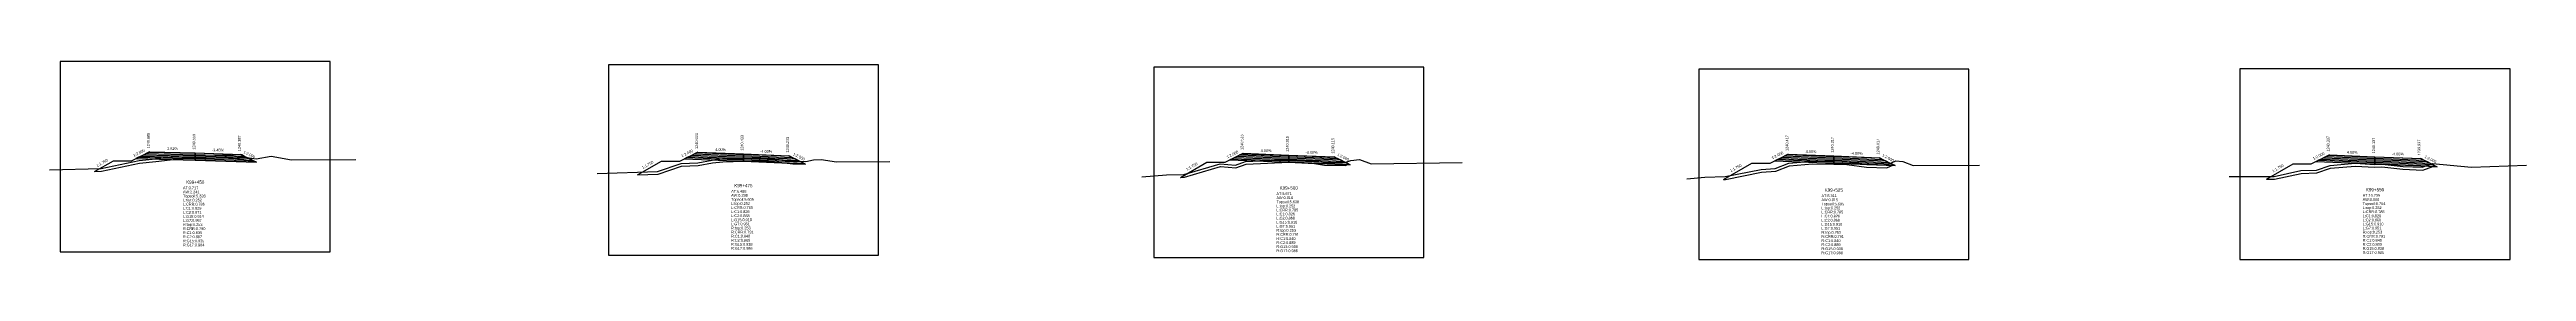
# Model space of a CAD drawing. Extents: x -7 to 78429, y 1189 to 1262.
# Drawn here: x 33390.8 to 33663.1, y 1228.8 to 1250.7 of the extents above; entities that cross this region are included whole.
import ezdxf
from ezdxf.enums import TextEntityAlignment as Align

# ---------------------------------------------------------------- set-up
doc = ezdxf.new("R2010")
doc.units = 0

msp = doc.modelspace()

# ---------------------------------------------------------------- linework, layer by layer
at = {"layer": 'A4_BORDER', "color": 7}
for points in [[(33391.927, 1229.651), (33421.627, 1229.651), (33421.627, 1250.651), (33391.927, 1250.651), (33391.927, 1229.651)], [(33452.197, 1229.273), (33481.897, 1229.273), (33481.897, 1250.273), (33452.197, 1250.273), (33452.197, 1229.273)], [(33512.155, 1229.008), (33541.855, 1229.008), (33541.855, 1250.008), (33512.155, 1250.008), (33512.155, 1229.008)], [(33572.08, 1228.781), (33601.78, 1228.781), (33601.78, 1249.781), (33572.08, 1249.781), (33572.08, 1228.781)], [(33631.586, 1228.812), (33661.286, 1228.812), (33661.286, 1249.812), (33631.586, 1249.812), (33631.586, 1228.812)]]:
    msp.add_lwpolyline(points, dxfattribs=at)
at = {"layer": 'CLEAR_GROUND', "color": 8}
for points in [[(33395.704, 1238.501), (33396.483, 1238.522), (33400.662, 1239.428), (33402.455, 1239.602), (33404.984, 1239.916), (33406.782, 1240.028), (33410.697, 1239.993), (33412.393, 1239.754), (33413.308, 1239.621)], [(33455.404, 1238.123), (33457.66, 1238.202), (33460.254, 1239.088), (33462.082, 1239.173), (33463.652, 1239.468), (33464.782, 1239.587), (33467.062, 1239.646), (33469.033, 1239.662), (33470.946, 1239.534), (33472.482, 1239.332), (33473.886, 1239.314)], [(33515.104, 1237.858), (33515.531, 1237.861), (33519.495, 1239.059), (33521.174, 1238.912), (33522.325, 1239.297), (33527.022, 1239.527), (33529.852, 1239.369), (33530.942, 1239.194), (33533.219, 1239.178), (33533.602, 1239.316)], [(33574.804, 1237.631), (33575.024, 1237.637), (33578.986, 1238.432), (33580.562, 1238.525), (33582.071, 1239.119), (33584.586, 1239.343), (33586.928, 1239.307), (33588.374, 1239.258), (33590.523, 1238.993), (33592.766, 1238.905), (33593.487, 1239.238)], [(33634.504, 1237.662), (33635.385, 1237.663), (33638.305, 1238.298), (33640.057, 1238.357), (33641.559, 1238.859), (33644.258, 1239.105), (33646.418, 1238.99), (33647.199, 1239.018), (33649.513, 1238.747), (33651.684, 1238.668), (33652.787, 1239.065), (33653.262, 1239.024)]]:
    msp.add_lwpolyline(points, dxfattribs=at)
at = {"layer": 'DESIGN_ROAD_TRIMMED', "color": 1}
for points in [[(33395.704, 1238.501), (33397.777, 1239.685), (33399.777, 1239.685), (33401.777, 1240.685), (33401.777, 1240.685), (33401.681, 1240.638), (33401.681, 1240.638), (33401.396, 1240.495), (33401.396, 1240.495), (33401.11, 1240.352), (33401.11, 1240.352), (33400.825, 1240.209), (33400.825, 1240.209), (33400.539, 1240.066), (33400.539, 1240.066), (33400.254, 1239.924), (33406.777, 1239.759), (33406.777, 1239.909), (33406.777, 1239.909), (33406.777, 1240.059), (33406.777, 1240.059), (33406.777, 1240.209), (33406.777, 1240.209), (33406.777, 1240.359), (33406.777, 1240.359), (33406.777, 1240.509), (33406.777, 1240.509), (33406.777, 1240.559), (33406.777, 1240.559), (33406.777, 1240.559), (33406.777, 1240.559), (33406.777, 1240.559), (33406.777, 1240.509), (33406.777, 1240.509), (33406.777, 1240.359), (33406.777, 1240.359), (33406.777, 1240.209), (33406.777, 1240.209), (33406.777, 1240.059), (33406.777, 1240.059), (33406.777, 1239.909), (33406.777, 1239.909), (33406.777, 1239.759), (33413.495, 1239.527), (33413.173, 1239.689), (33413.173, 1239.689), (33412.851, 1239.85), (33412.851, 1239.85), (33412.528, 1240.011), (33412.528, 1240.011), (33412.206, 1240.172), (33412.206, 1240.172), (33411.884, 1240.333), (33411.884, 1240.333), (33411.777, 1240.387), (33411.777, 1240.387), (33413.308, 1239.621)], [(33455.404, 1238.123), (33458.047, 1239.633), (33460.047, 1239.633), (33462.047, 1240.633), (33462.047, 1240.633), (33461.954, 1240.587), (33461.954, 1240.587), (33461.677, 1240.448), (33461.677, 1240.448), (33461.399, 1240.309), (33461.399, 1240.309), (33461.121, 1240.17), (33461.121, 1240.17), (33460.843, 1240.031), (33460.843, 1240.031), (33460.565, 1239.892), (33467.047, 1239.633), (33467.047, 1239.783), (33467.047, 1239.783), (33467.047, 1239.933), (33467.047, 1239.933), (33467.047, 1240.083), (33467.047, 1240.083), (33467.047, 1240.233), (33467.047, 1240.233), (33467.047, 1240.383), (33467.047, 1240.383), (33467.047, 1240.433), (33467.047, 1240.433), (33467.047, 1240.433), (33467.047, 1240.433), (33467.047, 1240.433), (33467.047, 1240.383), (33467.047, 1240.383), (33467.047, 1240.233), (33467.047, 1240.233), (33467.047, 1240.083), (33467.047, 1240.083), (33467.047, 1239.933), (33467.047, 1239.933), (33467.047, 1239.783), (33467.047, 1239.783), (33467.047, 1239.633), (33473.786, 1239.363), (33473.46, 1239.526), (33473.46, 1239.526), (33473.134, 1239.69), (33473.134, 1239.69), (33472.808, 1239.853), (33472.808, 1239.853), (33472.482, 1240.016), (33472.482, 1240.016), (33472.156, 1240.179), (33472.156, 1240.179), (33472.047, 1240.233), (33472.047, 1240.233), (33473.886, 1239.314)], [(33515.104, 1237.858), (33518.005, 1239.515), (33520.005, 1239.515), (33522.005, 1240.515), (33522.005, 1240.515), (33521.913, 1240.469), (33521.913, 1240.469), (33521.635, 1240.33), (33521.635, 1240.33), (33521.357, 1240.191), (33521.357, 1240.191), (33521.079, 1240.052), (33521.079, 1240.052), (33520.801, 1239.913), (33520.801, 1239.913), (33520.524, 1239.774), (33527.005, 1239.515), (33527.005, 1239.665), (33527.005, 1239.665), (33527.005, 1239.815), (33527.005, 1239.815), (33527.005, 1239.965), (33527.005, 1239.965), (33527.005, 1240.115), (33527.005, 1240.115), (33527.005, 1240.265), (33527.005, 1240.265), (33527.005, 1240.315), (33527.005, 1240.315), (33527.005, 1240.315), (33527.005, 1240.315), (33527.005, 1240.315), (33527.005, 1240.265), (33527.005, 1240.265), (33527.005, 1240.115), (33527.005, 1240.115), (33527.005, 1239.965), (33527.005, 1239.965), (33527.005, 1239.815), (33527.005, 1239.815), (33527.005, 1239.665), (33527.005, 1239.665), (33527.005, 1239.515), (33533.744, 1239.245), (33533.418, 1239.408), (33533.418, 1239.408), (33533.092, 1239.572), (33533.092, 1239.572), (33532.766, 1239.735), (33532.766, 1239.735), (33532.44, 1239.898), (33532.44, 1239.898), (33532.114, 1240.061), (33532.114, 1240.061), (33532.005, 1240.115), (33532.005, 1240.115), (33533.602, 1239.316)], [(33574.804, 1237.631), (33577.93, 1239.417), (33579.93, 1239.417), (33581.93, 1240.417), (33581.93, 1240.417), (33581.837, 1240.371), (33581.837, 1240.371), (33581.559, 1240.232), (33581.559, 1240.232), (33581.281, 1240.093), (33581.281, 1240.093), (33581.004, 1239.954), (33581.004, 1239.954), (33580.726, 1239.815), (33580.726, 1239.815), (33580.448, 1239.676), (33586.93, 1239.417), (33586.93, 1239.567), (33586.93, 1239.567), (33586.93, 1239.717), (33586.93, 1239.717), (33586.93, 1239.867), (33586.93, 1239.867), (33586.93, 1240.017), (33586.93, 1240.017), (33586.93, 1240.167), (33586.93, 1240.167), (33586.93, 1240.217), (33586.93, 1240.217), (33586.93, 1240.217), (33586.93, 1240.217), (33586.93, 1240.217), (33586.93, 1240.167), (33586.93, 1240.167), (33586.93, 1240.017), (33586.93, 1240.017), (33586.93, 1239.867), (33586.93, 1239.867), (33586.93, 1239.717), (33586.93, 1239.717), (33586.93, 1239.567), (33586.93, 1239.567), (33586.93, 1239.417), (33593.669, 1239.147), (33593.343, 1239.31), (33593.343, 1239.31), (33593.017, 1239.474), (33593.017, 1239.474), (33592.69, 1239.637), (33592.69, 1239.637), (33592.364, 1239.8), (33592.364, 1239.8), (33592.038, 1239.963), (33592.038, 1239.963), (33591.93, 1240.017), (33591.93, 1240.017), (33593.487, 1239.238)], [(33634.504, 1237.662), (33637.436, 1239.337), (33639.436, 1239.337), (33641.436, 1240.337), (33641.436, 1240.337), (33641.343, 1240.291), (33641.343, 1240.291), (33641.066, 1240.152), (33641.066, 1240.152), (33640.788, 1240.013), (33640.788, 1240.013), (33640.51, 1239.874), (33640.51, 1239.874), (33640.232, 1239.735), (33640.232, 1239.735), (33639.954, 1239.596), (33646.436, 1239.337), (33646.436, 1239.487), (33646.436, 1239.487), (33646.436, 1239.637), (33646.436, 1239.637), (33646.436, 1239.787), (33646.436, 1239.787), (33646.436, 1239.937), (33646.436, 1239.937), (33646.436, 1240.087), (33646.436, 1240.087), (33646.436, 1240.137), (33646.436, 1240.137), (33646.436, 1240.137), (33646.436, 1240.137), (33646.436, 1240.137), (33646.436, 1240.087), (33646.436, 1240.087), (33646.436, 1239.937), (33646.436, 1239.937), (33646.436, 1239.787), (33646.436, 1239.787), (33646.436, 1239.637), (33646.436, 1239.637), (33646.436, 1239.487), (33646.436, 1239.487), (33646.436, 1239.337), (33653.175, 1239.067), (33652.849, 1239.23), (33652.849, 1239.23), (33652.523, 1239.394), (33652.523, 1239.394), (33652.197, 1239.557), (33652.197, 1239.557), (33651.871, 1239.72), (33651.871, 1239.72), (33651.545, 1239.883), (33651.545, 1239.883), (33651.436, 1239.937), (33651.436, 1239.937), (33653.262, 1239.024)]]:
    msp.add_lwpolyline(points, dxfattribs=at)
at = {"layer": 'FINISHED_ROAD', "color": 2}
for points in [[(33397.777, 1239.685), (33399.777, 1239.685), (33401.777, 1240.685), (33401.777, 1240.685), (33406.777, 1240.559), (33411.777, 1240.387), (33411.777, 1240.387)], [(33458.047, 1239.633), (33460.047, 1239.633), (33462.047, 1240.633), (33462.047, 1240.633), (33467.047, 1240.433), (33472.047, 1240.233), (33472.047, 1240.233)], [(33518.005, 1239.515), (33520.005, 1239.515), (33522.005, 1240.515), (33522.005, 1240.515), (33527.005, 1240.315), (33532.005, 1240.115), (33532.005, 1240.115)], [(33577.93, 1239.417), (33579.93, 1239.417), (33581.93, 1240.417), (33581.93, 1240.417), (33586.93, 1240.217), (33591.93, 1240.017), (33591.93, 1240.017)], [(33637.436, 1239.337), (33639.436, 1239.337), (33641.436, 1240.337), (33641.436, 1240.337), (33646.436, 1240.137), (33651.436, 1239.937), (33651.436, 1239.937)]]:
    msp.add_lwpolyline(points, dxfattribs=at)
at = {"layer": 'LAYER_0', "color": 4}
for points in [[(33401.777, 1240.685), (33401.681, 1240.638), (33406.777, 1240.509), (33406.777, 1240.559)], [(33462.047, 1240.633), (33461.954, 1240.587), (33467.047, 1240.383), (33467.047, 1240.433)], [(33522.005, 1240.515), (33521.913, 1240.469), (33527.005, 1240.265), (33527.005, 1240.315)], [(33581.93, 1240.417), (33581.837, 1240.371), (33586.93, 1240.167), (33586.93, 1240.217)], [(33641.436, 1240.337), (33641.343, 1240.291), (33646.436, 1240.087), (33646.436, 1240.137)]]:
    msp.add_lwpolyline(points, dxfattribs=at)
at = {"layer": 'LAYER_1', "color": 4}
for points in [[(33401.681, 1240.638), (33401.396, 1240.495), (33406.777, 1240.359), (33406.777, 1240.509)], [(33461.954, 1240.587), (33461.677, 1240.448), (33467.047, 1240.233), (33467.047, 1240.383)], [(33521.913, 1240.469), (33521.635, 1240.33), (33527.005, 1240.115), (33527.005, 1240.265)], [(33581.837, 1240.371), (33581.559, 1240.232), (33586.93, 1240.017), (33586.93, 1240.167)], [(33641.343, 1240.291), (33641.066, 1240.152), (33646.436, 1239.937), (33646.436, 1240.087)]]:
    msp.add_lwpolyline(points, dxfattribs=at)
at = {"layer": 'LAYER_10', "color": 6}
for points in [[(33412.851, 1239.85), (33413.173, 1239.689), (33406.777, 1239.909), (33406.777, 1240.059)], [(33473.134, 1239.69), (33473.46, 1239.526), (33467.047, 1239.783), (33467.047, 1239.933)], [(33533.092, 1239.572), (33533.418, 1239.408), (33527.005, 1239.665), (33527.005, 1239.815)], [(33593.017, 1239.474), (33593.343, 1239.31), (33586.93, 1239.567), (33586.93, 1239.717)], [(33652.523, 1239.394), (33652.849, 1239.23), (33646.436, 1239.487), (33646.436, 1239.637)]]:
    msp.add_lwpolyline(points, dxfattribs=at)
at = {"layer": 'LAYER_11', "color": 6}
for points in [[(33413.173, 1239.689), (33413.495, 1239.527), (33406.777, 1239.759), (33406.777, 1239.909)], [(33473.46, 1239.526), (33473.786, 1239.363), (33467.047, 1239.633), (33467.047, 1239.783)], [(33533.418, 1239.408), (33533.744, 1239.245), (33527.005, 1239.515), (33527.005, 1239.665)], [(33593.343, 1239.31), (33593.669, 1239.147), (33586.93, 1239.417), (33586.93, 1239.567)], [(33652.849, 1239.23), (33653.175, 1239.067), (33646.436, 1239.337), (33646.436, 1239.487)]]:
    msp.add_lwpolyline(points, dxfattribs=at)
at = {"layer": 'LAYER_2', "color": 4}
for points in [[(33401.396, 1240.495), (33401.11, 1240.352), (33406.777, 1240.209), (33406.777, 1240.359)], [(33461.677, 1240.448), (33461.399, 1240.309), (33467.047, 1240.083), (33467.047, 1240.233)], [(33521.635, 1240.33), (33521.357, 1240.191), (33527.005, 1239.965), (33527.005, 1240.115)], [(33581.559, 1240.232), (33581.281, 1240.093), (33586.93, 1239.867), (33586.93, 1240.017)], [(33641.066, 1240.152), (33640.788, 1240.013), (33646.436, 1239.787), (33646.436, 1239.937)]]:
    msp.add_lwpolyline(points, dxfattribs=at)
at = {"layer": 'LAYER_3', "color": 4}
for points in [[(33401.11, 1240.352), (33400.825, 1240.209), (33406.777, 1240.059), (33406.777, 1240.209)], [(33461.399, 1240.309), (33461.121, 1240.17), (33467.047, 1239.933), (33467.047, 1240.083)], [(33521.357, 1240.191), (33521.079, 1240.052), (33527.005, 1239.815), (33527.005, 1239.965)], [(33581.281, 1240.093), (33581.004, 1239.954), (33586.93, 1239.717), (33586.93, 1239.867)], [(33640.788, 1240.013), (33640.51, 1239.874), (33646.436, 1239.637), (33646.436, 1239.787)]]:
    msp.add_lwpolyline(points, dxfattribs=at)
at = {"layer": 'LAYER_4', "color": 4}
for points in [[(33400.825, 1240.209), (33400.539, 1240.066), (33406.777, 1239.909), (33406.777, 1240.059)], [(33461.121, 1240.17), (33460.843, 1240.031), (33467.047, 1239.783), (33467.047, 1239.933)], [(33521.079, 1240.052), (33520.801, 1239.913), (33527.005, 1239.665), (33527.005, 1239.815)], [(33581.004, 1239.954), (33580.726, 1239.815), (33586.93, 1239.567), (33586.93, 1239.717)], [(33640.51, 1239.874), (33640.232, 1239.735), (33646.436, 1239.487), (33646.436, 1239.637)]]:
    msp.add_lwpolyline(points, dxfattribs=at)
at = {"layer": 'LAYER_5', "color": 4}
for points in [[(33400.539, 1240.066), (33400.254, 1239.924), (33406.777, 1239.759), (33406.777, 1239.909)], [(33460.843, 1240.031), (33460.565, 1239.892), (33467.047, 1239.633), (33467.047, 1239.783)], [(33520.801, 1239.913), (33520.524, 1239.774), (33527.005, 1239.515), (33527.005, 1239.665)], [(33580.726, 1239.815), (33580.448, 1239.676), (33586.93, 1239.417), (33586.93, 1239.567)], [(33640.232, 1239.735), (33639.954, 1239.596), (33646.436, 1239.337), (33646.436, 1239.487)]]:
    msp.add_lwpolyline(points, dxfattribs=at)
at = {"layer": 'LAYER_6', "color": 6}
for points in [[(33411.777, 1240.387), (33411.884, 1240.333), (33406.777, 1240.509), (33406.777, 1240.559)], [(33472.047, 1240.233), (33472.156, 1240.179), (33467.047, 1240.383), (33467.047, 1240.433)], [(33532.005, 1240.115), (33532.114, 1240.061), (33527.005, 1240.265), (33527.005, 1240.315)], [(33591.93, 1240.017), (33592.038, 1239.963), (33586.93, 1240.167), (33586.93, 1240.217)], [(33651.436, 1239.937), (33651.545, 1239.883), (33646.436, 1240.087), (33646.436, 1240.137)]]:
    msp.add_lwpolyline(points, dxfattribs=at)
at = {"layer": 'LAYER_7', "color": 6}
for points in [[(33411.884, 1240.333), (33412.206, 1240.172), (33406.777, 1240.359), (33406.777, 1240.509)], [(33472.156, 1240.179), (33472.482, 1240.016), (33467.047, 1240.233), (33467.047, 1240.383)], [(33532.114, 1240.061), (33532.44, 1239.898), (33527.005, 1240.115), (33527.005, 1240.265)], [(33592.038, 1239.963), (33592.364, 1239.8), (33586.93, 1240.017), (33586.93, 1240.167)], [(33651.545, 1239.883), (33651.871, 1239.72), (33646.436, 1239.937), (33646.436, 1240.087)]]:
    msp.add_lwpolyline(points, dxfattribs=at)
at = {"layer": 'LAYER_8', "color": 6}
for points in [[(33412.206, 1240.172), (33412.528, 1240.011), (33406.777, 1240.209), (33406.777, 1240.359)], [(33472.482, 1240.016), (33472.808, 1239.853), (33467.047, 1240.083), (33467.047, 1240.233)], [(33532.44, 1239.898), (33532.766, 1239.735), (33527.005, 1239.965), (33527.005, 1240.115)], [(33592.364, 1239.8), (33592.69, 1239.637), (33586.93, 1239.867), (33586.93, 1240.017)], [(33651.871, 1239.72), (33652.197, 1239.557), (33646.436, 1239.787), (33646.436, 1239.937)]]:
    msp.add_lwpolyline(points, dxfattribs=at)
at = {"layer": 'LAYER_9', "color": 6}
for points in [[(33412.528, 1240.011), (33412.851, 1239.85), (33406.777, 1240.059), (33406.777, 1240.209)], [(33472.808, 1239.853), (33473.134, 1239.69), (33467.047, 1239.933), (33467.047, 1240.083)], [(33532.766, 1239.735), (33533.092, 1239.572), (33527.005, 1239.815), (33527.005, 1239.965)], [(33592.69, 1239.637), (33593.017, 1239.474), (33586.93, 1239.717), (33586.93, 1239.867)], [(33652.197, 1239.557), (33652.523, 1239.394), (33646.436, 1239.637), (33646.436, 1239.787)]]:
    msp.add_lwpolyline(points, dxfattribs=at)
at = {"layer": 'NATURAL_GROUND', "color": 3}
for points in [[(33390.757, 1238.669), (33396.447, 1238.821), (33400.616, 1239.725), (33402.422, 1239.9), (33404.957, 1240.215), (33406.774, 1240.328), (33410.72, 1240.293), (33412.436, 1240.051), (33413.471, 1239.9), (33415.137, 1240.181), (33417.362, 1239.807), (33424.416, 1239.842)], [(33450.984, 1238.269), (33457.605, 1238.5), (33460.197, 1239.386), (33462.047, 1239.472), (33463.609, 1239.765), (33464.762, 1239.886), (33467.057, 1239.946), (33469.042, 1239.963), (33470.976, 1239.833), (33472.504, 1239.632), (33473.899, 1239.613), (33474.739, 1239.807), (33475.583, 1239.814), (33477.27, 1239.583), (33483.144, 1239.603)], [(33510.861, 1237.912), (33513.563, 1238.145), (33515.485, 1238.161), (33519.463, 1239.363), (33521.138, 1239.216), (33522.269, 1239.595), (33527.023, 1239.828), (33529.884, 1239.668), (33530.967, 1239.494), (33533.167, 1239.478), (33533.816, 1239.713), (33534.8, 1239.824), (33536.076, 1239.36), (33546.068, 1239.495)], [(33570.775, 1237.706), (33572.766, 1237.88), (33574.991, 1237.936), (33578.948, 1238.731), (33580.497, 1238.822), (33582.002, 1239.414), (33584.575, 1239.644), (33586.936, 1239.607), (33588.398, 1239.558), (33590.548, 1239.292), (33592.706, 1239.208), (33593.758, 1239.693), (33594.537, 1239.59), (33595.644, 1239.15), (33602.965, 1239.187)], [(33630.419, 1237.957), (33635.353, 1237.963), (33638.268, 1238.597), (33640.003, 1238.656), (33641.497, 1239.155), (33644.252, 1239.406), (33646.421, 1239.291), (33647.211, 1239.319), (33649.536, 1239.046), (33651.637, 1238.97), (33652.748, 1239.37), (33657.053, 1238.992), (33663.09, 1239.199)]]:
    msp.add_lwpolyline(points, dxfattribs=at)
at = {"layer": 'STRUCTURE_LEFT', "color": 4}
for points in [[(33401.777, 1240.685), (33401.681, 1240.638), (33401.681, 1240.638), (33401.396, 1240.495), (33401.396, 1240.495), (33401.11, 1240.352), (33401.11, 1240.352), (33400.825, 1240.209), (33400.825, 1240.209), (33400.539, 1240.066), (33400.539, 1240.066), (33400.254, 1239.924), (33406.777, 1239.759), (33406.777, 1239.909), (33406.777, 1239.909), (33406.777, 1240.059), (33406.777, 1240.059), (33406.777, 1240.209), (33406.777, 1240.209), (33406.777, 1240.359), (33406.777, 1240.359), (33406.777, 1240.509), (33406.777, 1240.509), (33406.777, 1240.559), (33406.777, 1240.559)], [(33462.047, 1240.633), (33461.954, 1240.587), (33461.954, 1240.587), (33461.677, 1240.448), (33461.677, 1240.448), (33461.399, 1240.309), (33461.399, 1240.309), (33461.121, 1240.17), (33461.121, 1240.17), (33460.843, 1240.031), (33460.843, 1240.031), (33460.565, 1239.892), (33467.047, 1239.633), (33467.047, 1239.783), (33467.047, 1239.783), (33467.047, 1239.933), (33467.047, 1239.933), (33467.047, 1240.083), (33467.047, 1240.083), (33467.047, 1240.233), (33467.047, 1240.233), (33467.047, 1240.383), (33467.047, 1240.383), (33467.047, 1240.433), (33467.047, 1240.433)], [(33522.005, 1240.515), (33521.913, 1240.469), (33521.913, 1240.469), (33521.635, 1240.33), (33521.635, 1240.33), (33521.357, 1240.191), (33521.357, 1240.191), (33521.079, 1240.052), (33521.079, 1240.052), (33520.801, 1239.913), (33520.801, 1239.913), (33520.524, 1239.774), (33527.005, 1239.515), (33527.005, 1239.665), (33527.005, 1239.665), (33527.005, 1239.815), (33527.005, 1239.815), (33527.005, 1239.965), (33527.005, 1239.965), (33527.005, 1240.115), (33527.005, 1240.115), (33527.005, 1240.265), (33527.005, 1240.265), (33527.005, 1240.315), (33527.005, 1240.315)], [(33581.93, 1240.417), (33581.837, 1240.371), (33581.837, 1240.371), (33581.559, 1240.232), (33581.559, 1240.232), (33581.281, 1240.093), (33581.281, 1240.093), (33581.004, 1239.954), (33581.004, 1239.954), (33580.726, 1239.815), (33580.726, 1239.815), (33580.448, 1239.676), (33586.93, 1239.417), (33586.93, 1239.567), (33586.93, 1239.567), (33586.93, 1239.717), (33586.93, 1239.717), (33586.93, 1239.867), (33586.93, 1239.867), (33586.93, 1240.017), (33586.93, 1240.017), (33586.93, 1240.167), (33586.93, 1240.167), (33586.93, 1240.217), (33586.93, 1240.217)], [(33641.436, 1240.337), (33641.343, 1240.291), (33641.343, 1240.291), (33641.066, 1240.152), (33641.066, 1240.152), (33640.788, 1240.013), (33640.788, 1240.013), (33640.51, 1239.874), (33640.51, 1239.874), (33640.232, 1239.735), (33640.232, 1239.735), (33639.954, 1239.596), (33646.436, 1239.337), (33646.436, 1239.487), (33646.436, 1239.487), (33646.436, 1239.637), (33646.436, 1239.637), (33646.436, 1239.787), (33646.436, 1239.787), (33646.436, 1239.937), (33646.436, 1239.937), (33646.436, 1240.087), (33646.436, 1240.087), (33646.436, 1240.137), (33646.436, 1240.137)]]:
    msp.add_lwpolyline(points, dxfattribs=at)
at = {"layer": 'STRUCTURE_RIGHT', "color": 6}
for points in [[(33406.777, 1240.559), (33406.777, 1240.559), (33406.777, 1240.509), (33406.777, 1240.509), (33406.777, 1240.359), (33406.777, 1240.359), (33406.777, 1240.209), (33406.777, 1240.209), (33406.777, 1240.059), (33406.777, 1240.059), (33406.777, 1239.909), (33406.777, 1239.909), (33406.777, 1239.759), (33413.495, 1239.527), (33413.173, 1239.689), (33413.173, 1239.689), (33412.851, 1239.85), (33412.851, 1239.85), (33412.528, 1240.011), (33412.528, 1240.011), (33412.206, 1240.172), (33412.206, 1240.172), (33411.884, 1240.333), (33411.884, 1240.333), (33411.777, 1240.387)], [(33467.047, 1240.433), (33467.047, 1240.433), (33467.047, 1240.383), (33467.047, 1240.383), (33467.047, 1240.233), (33467.047, 1240.233), (33467.047, 1240.083), (33467.047, 1240.083), (33467.047, 1239.933), (33467.047, 1239.933), (33467.047, 1239.783), (33467.047, 1239.783), (33467.047, 1239.633), (33473.786, 1239.363), (33473.46, 1239.526), (33473.46, 1239.526), (33473.134, 1239.69), (33473.134, 1239.69), (33472.808, 1239.853), (33472.808, 1239.853), (33472.482, 1240.016), (33472.482, 1240.016), (33472.156, 1240.179), (33472.156, 1240.179), (33472.047, 1240.233)], [(33527.005, 1240.315), (33527.005, 1240.315), (33527.005, 1240.265), (33527.005, 1240.265), (33527.005, 1240.115), (33527.005, 1240.115), (33527.005, 1239.965), (33527.005, 1239.965), (33527.005, 1239.815), (33527.005, 1239.815), (33527.005, 1239.665), (33527.005, 1239.665), (33527.005, 1239.515), (33533.744, 1239.245), (33533.418, 1239.408), (33533.418, 1239.408), (33533.092, 1239.572), (33533.092, 1239.572), (33532.766, 1239.735), (33532.766, 1239.735), (33532.44, 1239.898), (33532.44, 1239.898), (33532.114, 1240.061), (33532.114, 1240.061), (33532.005, 1240.115)], [(33586.93, 1240.217), (33586.93, 1240.217), (33586.93, 1240.167), (33586.93, 1240.167), (33586.93, 1240.017), (33586.93, 1240.017), (33586.93, 1239.867), (33586.93, 1239.867), (33586.93, 1239.717), (33586.93, 1239.717), (33586.93, 1239.567), (33586.93, 1239.567), (33586.93, 1239.417), (33593.669, 1239.147), (33593.343, 1239.31), (33593.343, 1239.31), (33593.017, 1239.474), (33593.017, 1239.474), (33592.69, 1239.637), (33592.69, 1239.637), (33592.364, 1239.8), (33592.364, 1239.8), (33592.038, 1239.963), (33592.038, 1239.963), (33591.93, 1240.017)], [(33646.436, 1240.137), (33646.436, 1240.137), (33646.436, 1240.087), (33646.436, 1240.087), (33646.436, 1239.937), (33646.436, 1239.937), (33646.436, 1239.787), (33646.436, 1239.787), (33646.436, 1239.637), (33646.436, 1239.637), (33646.436, 1239.487), (33646.436, 1239.487), (33646.436, 1239.337), (33653.175, 1239.067), (33652.849, 1239.23), (33652.849, 1239.23), (33652.523, 1239.394), (33652.523, 1239.394), (33652.197, 1239.557), (33652.197, 1239.557), (33651.871, 1239.72), (33651.871, 1239.72), (33651.545, 1239.883), (33651.545, 1239.883), (33651.436, 1239.937)]]:
    msp.add_lwpolyline(points, dxfattribs=at)

# ---------------------------------------------------------------- texts
at = {"layer": 'INFO_TEXT'}
for s, p in [('AT:3.717', (33405.427, 1236.551)), ('AW:2.241', (33405.427, 1236.101)), ('AT:6.488', (33465.697, 1236.173)), ('Topsoil:5.328', (33405.427, 1235.651)), ('L:top:0.252', (33405.427, 1235.201)), ('L:CRR:0.786', (33405.427, 1234.751)), ('L:C1:0.829', (33405.427, 1234.301)), ('L:C2:0.871', (33405.427, 1233.851)), ('L:G15:0.914', (33405.427, 1233.401)), ('AW:0.298', (33465.697, 1235.723)), ('Topsoil:5.605', (33465.697, 1235.273)), ('L:top:0.252', (33465.697, 1234.823)), ('L:CRR:0.785', (33465.697, 1234.373)), ('L:C1:0.826', (33465.697, 1233.923)), ('L:C2:0.868', (33465.697, 1233.473)), ('AT:5.671', (33525.655, 1235.908)), ('AW:0.016', (33525.655, 1235.458)), ('Topsoil:5.638', (33525.655, 1235.008)), ('L:top:0.252', (33525.655, 1234.558)), ('L:CRR:0.785', (33525.655, 1234.108)), ('L:C1:0.826', (33525.655, 1233.658)), ('AT:8.311', (33585.58, 1235.681)), ('AW:0.015', (33585.58, 1235.231)), ('Topsoil:5.695', (33585.58, 1234.781)), ('L:top:0.252', (33585.58, 1234.331)), ('L:CRR:0.785', (33585.58, 1233.881)), ('L:C1:0.826', (33585.58, 1233.431)), ('AT:10.735', (33645.086, 1235.712)), ('AW:0.000', (33645.086, 1235.262)), ('Topsoil:5.704', (33645.086, 1234.812)), ('L:top:0.252', (33645.086, 1234.362)), ('L:CRR:0.785', (33645.086, 1233.912)), ('L:C1:0.826', (33645.086, 1233.462)), ('L:G7:0.957', (33405.427, 1232.951)), ('R:top:0.253', (33405.427, 1232.501)), ('R:CRR:0.790', (33405.427, 1232.051)), ('R:C1:0.839', (33405.427, 1231.601)), ('R:C2:0.887', (33405.427, 1231.151)), ('R:G15:0.935', (33405.427, 1230.701)), ('L:G15:0.910', (33465.697, 1233.023)), ('L:G7:0.951', (33465.697, 1232.573)), ('R:top:0.253', (33465.697, 1232.123)), ('R:CRR:0.791', (33465.697, 1231.673)), ('R:C1:0.840', (33465.697, 1231.223)), ('R:C2:0.889', (33465.697, 1230.773)), ('L:C2:0.868', (33525.655, 1233.208)), ('L:G15:0.910', (33525.655, 1232.758)), ('L:G7:0.951', (33525.655, 1232.308)), ('R:top:0.253', (33525.655, 1231.858)), ('R:CRR:0.791', (33525.655, 1231.408)), ('R:C1:0.840', (33525.655, 1230.958)), ('L:C2:0.868', (33585.58, 1232.981)), ('L:G15:0.910', (33585.58, 1232.531)), ('L:G7:0.951', (33585.58, 1232.081)), ('R:top:0.253', (33585.58, 1231.631)), ('R:CRR:0.791', (33585.58, 1231.181)), ('R:C1:0.840', (33585.58, 1230.731)), ('L:C2:0.868', (33645.086, 1233.012)), ('L:G15:0.910', (33645.086, 1232.562)), ('L:G7:0.951', (33645.086, 1232.112)), ('R:top:0.253', (33645.086, 1231.662)), ('R:CRR:0.791', (33645.086, 1231.212)), ('R:C1:0.840', (33645.086, 1230.762)), ('R:G17:0.984', (33405.427, 1230.251)), ('R:G15:0.938', (33465.697, 1230.323)), ('R:G17:0.986', (33465.697, 1229.873)), ('R:C2:0.889', (33525.655, 1230.508)), ('R:G15:0.938', (33525.655, 1230.058)), ('R:G17:0.986', (33525.655, 1229.608)), ('R:C2:0.889', (33585.58, 1230.281)), ('R:G15:0.938', (33585.58, 1229.831)), ('R:G17:0.986', (33585.58, 1229.381)), ('R:C2:0.889', (33645.086, 1230.312)), ('R:G15:0.938', (33645.086, 1229.862)), ('R:G17:0.986', (33645.086, 1229.412))]:
    msp.add_text(s, height=0.3, dxfattribs=at).set_placement(p)
at = {"layer": 'LEFT_TEXT_H'}
for s, p in [('1240.685', (33401.777, 1241.045)), ('1240.633', (33462.047, 1240.993)), ('1240.515', (33522.005, 1240.875)), ('1240.417', (33581.93, 1240.777)), ('1240.337', (33641.436, 1240.697))]:
    msp.add_text(s, height=0.3, rotation=90, dxfattribs=at).set_placement(p)
at = {"layer": 'POINT_TEXT_H'}
for s, p in [('1240.559', (33406.777, 1240.919)), ('1240.433', (33467.047, 1240.793)), ('1240.315', (33527.005, 1240.675)), ('1240.217', (33586.93, 1240.577)), ('1240.137', (33646.436, 1240.497))]:
    msp.add_text(s, height=0.3, rotation=90, dxfattribs=at).set_placement(p)
at = {"layer": 'RIGHT_TEXT_H'}
for s, p in [('1240.387', (33411.777, 1240.747)), ('1240.233', (33472.047, 1240.593)), ('1240.115', (33532.005, 1240.475)), ('1240.017', (33591.93, 1240.377)), ('1239.937', (33651.436, 1240.297))]:
    msp.add_text(s, height=0.3, rotation=90, dxfattribs=at).set_placement(p)
at = {"layer": 'SLOPE_left'}
for s, rotation, p in [('1:1.750', 29.745, (33396.651, 1239.249)), ('1:2.000', 26.565, (33400.696, 1240.346)), ('1:1.750', 29.745, (33456.636, 1239.034)), ('1:2.000', 26.565, (33460.966, 1240.294)), ('1:1.750', 29.745, (33516.466, 1238.843)), ('1:2.000', 26.565, (33520.925, 1240.176)), ('1:1.750', 29.745, (33576.278, 1238.68)), ('1:2.000', 26.565, (33580.849, 1240.078)), ('1:1.750', 29.745, (33635.881, 1238.656)), ('1:2.000', 26.565, (33640.355, 1239.998))]:
    msp.add_text(s, height=0.3, rotation=rotation, dxfattribs=at).set_placement(p, align=Align.BOTTOM_CENTER)
at = {"layer": 'SLOPE_right'}
for p in [(33412.623, 1240.165), (33473.047, 1239.934), (33532.884, 1239.877), (33592.789, 1239.789), (33652.43, 1239.641)]:
    msp.add_text('1:2.000', height=0.3, rotation=-26.565, dxfattribs=at).set_placement(p, align=Align.BOTTOM_CENTER)
at = {"layer": 'SLOPE_TEXT'}
for s, p in [('2.52%', (33404.277, 1240.862)), ('-3.45%', (33409.277, 1240.713)), ('4.00%', (33464.547, 1240.773)), ('-4.00%', (33469.547, 1240.573)), ('4.00%', (33524.505, 1240.655)), ('-4.00%', (33529.505, 1240.455)), ('4.00%', (33584.43, 1240.557)), ('-4.00%', (33589.43, 1240.357)), ('4.00%', (33643.936, 1240.477)), ('-4.00%', (33648.936, 1240.277))]:
    msp.add_text(s, height=0.3, dxfattribs=at).set_placement(p, align=Align.CENTER)
at = {"layer": 'STATION_TITLE'}
for s, p in [('K99+450', (33406.777, 1237.151)), ('K99+475', (33467.047, 1236.773)), ('K99+500', (33527.005, 1236.508)), ('K99+525', (33586.93, 1236.281)), ('K99+550', (33646.436, 1236.312))]:
    msp.add_text(s, height=0.36, dxfattribs=at).set_placement(p, align=Align.CENTER)

doc.saveas('drawing.dxf')
